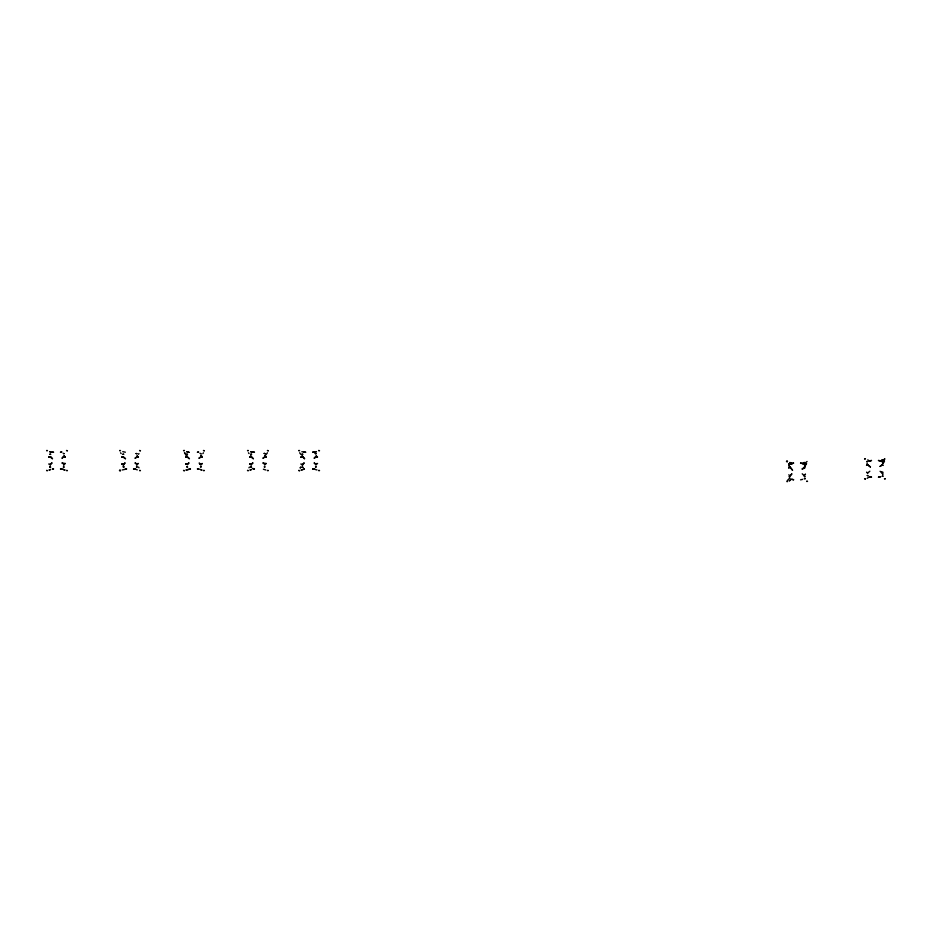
<?xml version="1.0" encoding="UTF-8"?>
<svg xmlns="http://www.w3.org/2000/svg" width="932" height="932" viewBox="0 0 932 932"><rect width="100%" height="100%" fill="white"/><g stroke="black" fill="none" stroke-linecap="round" stroke-linejoin="round"><path stroke-width="1.4" d="M202.314 457.134L200.869 457.03L200.869 456.051M200.986 456.983L201.114 455.981M50.433 456.517L52.518 458.614M125.54 458.591L123.525 457.239L125.401 458.8M187.367 457.111L189.452 458.8L187.076 456.575M185.608 457.169L187.623 457.111L185.608 456.983M200.904 464.847L200.392 464.194L200.928 464.917M252.689 468.388L254.436 469.029M265.038 456.878L265.224 455.62L264.816 456.855M788.868 465.814C793.621 471.452 794.099 472.256 789.089 465.697M802.219 469.041C807.799 467.235 802.603 467.981 806.599 463.658M805.003 465.779L806.401 463.553M804.992 476.753L804.071 475.588L805.469 474.26M880.064 471.312C885.307 474.423 881.404 469.681 882.849 474.202M137.121 455.806L136.957 456.831M200.555 464.392C197.607 460.315 199.972 466.548 202.349 463.623M800.588 463.006L802.743 463.553L804.386 462.4L802.72 463.437L804.456 463.484L805.003 465.709M882.697 463.227L882.115 460.967L884.911 458.835L882.289 461.189L878.503 460.431M137.179 456.878L137.4 455.83M316.239 455.876L314.189 458.066M316.228 456.866L316.484 455.795M64.18 455.771L62.071 458.066M64.401 455.83L62.199 458.253M123.129 464.975L124.865 462.913M123.339 465.068L124.993 463.099M302.189 465.126L303.937 462.924M302.399 465.219L304.088 463.088M870.476 466.862L867.599 464.73L870.325 467.048M251.011 464.928L251.244 464.194M251.221 465.021L251.454 464.287M50.083 464.928L50.316 464.194L48.662 464.031M50.293 465.021L50.526 464.287M187.309 464.823L188.893 463.099M790.196 478.337C790.872 476.462 784.849 482.764 787.458 481.646M789.194 476.788L791.909 473.794L789.299 476.835M304.624 458.614L301.933 455.981M790.383 479.945L789.159 480.947L790.534 480.143M805.353 474.272L803.943 475.437L802.219 473.794M248.949 467.794L249.473 467.072M138.425 454.315L138.984 453.558M265.142 455.748L267.426 452.801M882.697 463.134L884.317 460.967M884.515 461.084L882.208 464.788L883.303 465.418M300.162 467.806L300.675 467.142M300.314 467.911L300.826 467.235M201.032 455.969L201.638 455.177M202.861 453.604L203.467 452.812M802.836 463.717L804.502 463.565M804.77 465.685L804.281 467.363L802.149 468.947M807.077 461.48L804.339 463.763M882.231 459.884L880.577 461.177M50.363 464.148L51.831 462.913M50.479 464.334L51.959 463.099M187.309 464.136L188.777 462.913M251.29 464.148L252.758 462.913M251.407 464.334L252.887 463.099M249.59 457.169L251.722 457.344L250.964 455.853M792.072 463.507L789.847 462.412M882.022 473.013L882.744 474.26M867.657 464.684L866.515 465.406L867.797 464.707M867.739 472.932L869.836 471.219M880.076 466.373L882.231 464.753M880.134 466.466L882.289 464.847M314.317 458.253L316.181 456.948L317.474 457.134M262.999 458.066L264.863 456.773L266.307 457.018M263.127 458.253L264.991 456.96M135.105 458.066L137.004 456.762L138.414 457.018M135.233 458.253L137.132 456.948M880.67 461.095L882.289 460.012M867.191 478.326L869.568 476.613M199.017 458.055L200.811 456.878M199.145 458.253L200.939 457.076M880.554 460.886L882.255 460.862M788.658 467.806L789.742 467.27M788.752 468.015L789.835 467.48M200.427 464.218L202.279 463.46M49.186 469.961L50.678 469.437L49.221 470.066M250.114 469.961L251.593 469.437L250.149 470.066M186.109 469.938L190.454 468.843M186.179 470.101L190.454 469.029M301.292 469.961L304.356 468.936M301.339 470.066L304.403 469.041M791.92 463.553L793.54 463.006M793.586 463.111L791.967 463.658L789.73 462.645M871.455 460.431L869.16 461.037M871.502 460.536L869.836 461.154L867.727 459.895M122.209 469.961L126.542 469.029M867.727 464.928L866.958 463.146M800.576 479.829L802.673 479.351M878.48 477.137L880.635 476.602M878.503 477.254L880.658 476.718M789.241 463.985L791.932 463.437M789.253 464.299L791.955 463.763M869.218 461.282L869.894 461.154M316.402 451.636L312.628 452.137M316.414 451.74L312.639 452.323M138.402 463.495L136.561 463.798L135.222 462.913M136.573 463.903L138.414 463.6M266.296 463.495L264.455 463.787L263.115 462.913M266.307 463.6L263.01 463.111M317.486 463.495L315.645 463.787L315.762 464.719M315.645 463.903L317.486 463.6M63.527 463.787L65.368 463.495M65.38 463.6L62.083 463.111M60.498 452.137L61.908 451.997M60.522 452.323L61.594 452.206M251.628 457.379L250.743 455.981M304.473 458.777L302.154 455.853M793.668 479.7L791.722 479.118M871.548 477.091L869.638 476.543M197.468 452.137L198.621 452.078M197.468 452.323L198.621 452.265M125.377 468.878L126.542 468.843M52.507 468.866L53.508 468.843M52.507 469.052L53.508 469.029M253.108 468.878L254.436 468.843M305.626 452.137L301.828 451.74M303.925 452.276L305.626 452.323M252.747 452.102L254.436 452.137M252.747 452.276L254.436 452.323M52.239 452.113L53.508 452.137M52.239 452.288L53.508 452.323M197.468 468.843L199.215 469.099L197.468 469.029M121.696 456.983L123.641 457.076M121.696 457.169L123.618 457.297M121.696 464.031L123.455 464.136M121.696 464.148L123.455 464.241M200.881 456.925L202.314 457.018M185.608 464.031L187.379 464.171M185.608 464.148L187.367 464.287M300.78 456.983L302.818 457.158M300.768 457.169L302.749 457.356M249.59 456.983L251.745 457.181M48.662 456.983L50.712 457.158M48.662 457.169L50.701 457.332M249.59 464.031L251.349 464.183L249.59 464.148M133.556 468.843L135.571 469.087M133.544 469.029L135.559 469.274M312.639 468.843L314.62 469.099M312.628 469.029L314.608 469.274M300.78 464.031L302.539 464.381M60.533 468.854L61.524 468.982M60.498 469.029L61.978 469.227M64.028 456.82L65.38 457.018M64.005 456.925L65.356 457.134M264.921 456.925L266.296 457.134M316.123 456.797L317.497 457.018M137.062 456.913L138.39 457.134M122.779 451.636L125.377 452.206M250.673 451.636L252.234 452.008M250.65 451.74L251.698 451.997M49.757 451.636L51.307 452.008M49.722 451.74L50.771 451.997M878.468 460.536L880.624 461.084M800.541 463.111L802.697 463.658M186.715 451.601L189.103 452.23M186.645 451.775L189.033 452.393M869.544 476.776L871.408 477.3M791.629 479.351L793.493 479.875M882.289 460.862L882.907 463.134M804.025 475.576L804.77 476.869M64.856 469.961L62.502 469.157L64.809 470.066M314.585 469.239L316.973 469.961M263.406 469.239L265.783 469.961M136.13 469.437L137.272 469.856M200.496 469.425L201.813 469.938M200.427 469.588L201.743 470.101M866.655 472.291L867.727 472.839M866.609 472.396L867.68 472.932M788.728 474.866L789.765 475.506M62.188 462.913L63.586 463.74M314.305 462.913L316.065 464.952M314.2 463.111L315.587 463.95M135.117 463.111L136.515 463.95M253.434 458.614L251.535 457.158L253.283 458.777M50.631 457.332L52.355 458.777M881.089 472.035L882.115 472.839M299.65 452.801L300.826 454.373M248.46 452.801L249.054 453.581M184.606 452.719L186.948 455.876M184.454 452.812L186.796 455.969M120.566 452.801L121.16 453.593M138.495 467.083L139.019 467.806M50.2 456.645L50.596 457.309M264.572 463.821L264.874 464.952M264.35 463.88L264.572 464.719M63.632 463.798L63.947 464.963M63.423 463.856L63.737 465.021M136.678 463.81L136.981 464.963M136.456 463.868L136.759 465.021M804.223 463.647L804.759 465.802M46.612 450.61L47.474 450.61L46.635 450.529M46.612 470.485L47.474 470.66L46.623 470.45M49.769 454.292L50.631 454.233L49.769 454.292M49.722 466.955L50.573 467.118L49.722 466.955M63.411 467.048L64.273 467.025L63.411 467.002M66.556 470.543L67.419 470.602L66.58 470.462M119.646 450.61L120.508 450.61L119.657 450.529M122.803 454.292L123.665 454.233L122.803 454.292M136.491 466.99L137.353 466.967L136.491 466.955M139.59 470.543L140.441 470.602L139.602 470.462M183.557 450.599L184.42 450.54L183.557 450.599M183.557 470.485L184.408 470.66L183.557 470.485M186.715 454.268L187.577 454.233L186.715 454.222M186.796 466.862L187.658 467.048L186.808 466.827M200.508 466.85L201.37 466.827L200.508 466.815M203.502 470.543L204.364 470.52L203.502 470.509M247.539 450.61L248.401 450.61L247.562 450.529M247.539 470.485L248.401 470.66L247.539 470.45M250.696 454.292L251.558 454.233L250.696 454.292M250.638 466.955L251.5 467.118L250.638 466.955M264.339 466.92L265.189 466.932L264.35 466.839M267.484 470.543L268.346 470.567L267.496 470.462M298.729 450.61L299.591 450.61L298.741 450.529M301.886 454.292L302.737 454.233L301.886 454.292M315.517 466.92L316.379 466.932L315.54 466.839M318.674 470.543L319.536 470.567L318.686 470.462M786.515 461.422C787.831 463.332 787.738 459.36 786.515 461.422M788.67 464.113L789.823 464.171L788.682 464.066M804.444 478.675L805.318 478.71L804.444 478.64M806.599 481.366L807.473 481.366L806.599 481.366M864.581 458.847L865.444 458.893L864.581 458.812M864.581 478.757L865.444 478.92L864.581 478.757M866.737 461.55L867.599 461.585L866.737 461.503M867.273 475.518L868.135 475.681L867.284 475.483M882.359 476.101L883.233 476.135L882.371 476.054M884.515 478.792L885.388 478.838L884.526 478.757M119.506 470.45C120.822 472.501 120.659 468.598 119.506 470.45M123.199 466.815C124.515 468.854 124.34 464.975 123.199 466.815M136.084 453.523L136.922 453.721L136.084 453.523M139.59 450.529L140.441 450.727L139.59 450.529M315.202 453.558L316.053 453.756L315.202 453.558M318.674 450.529L319.525 450.727L318.686 450.494M200.275 453.535L201.126 453.733L200.298 453.453M203.502 450.529L204.353 450.727L203.502 450.529M264.152 453.418L265.003 453.616L264.152 453.418M267.484 450.529L268.334 450.727L267.484 450.529M63.376 453.511L64.226 453.709L63.399 453.43M66.556 450.529L67.407 450.727L66.556 450.529M298.729 470.474L299.58 470.672L298.729 470.474M302.085 467.13L302.935 467.328L302.085 467.13"/></g></svg>
